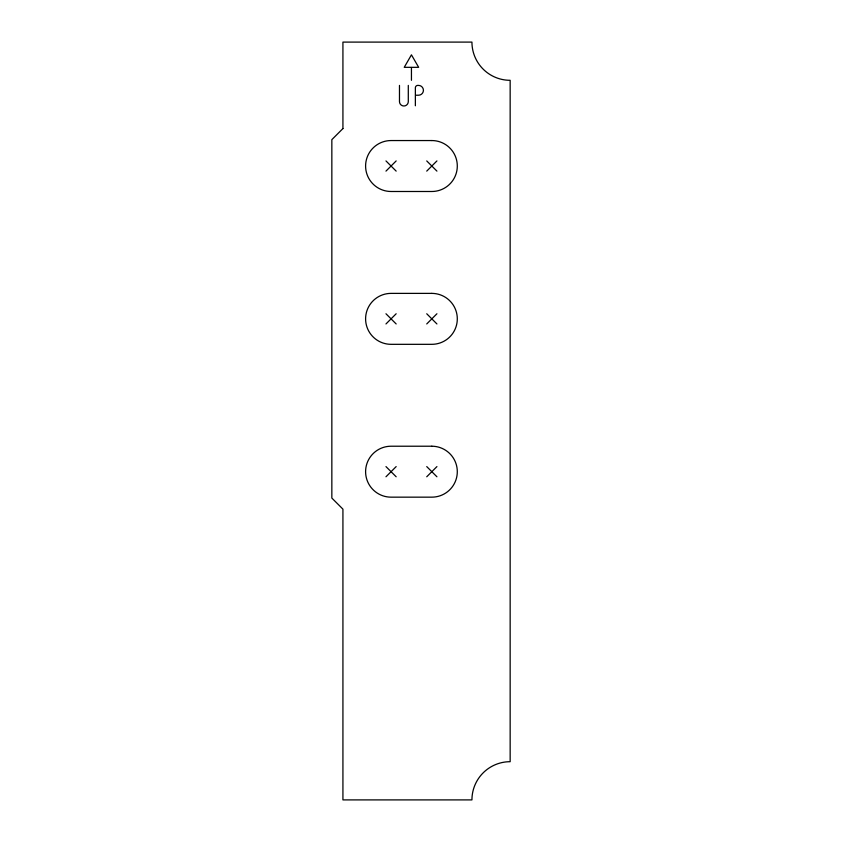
<?xml version="1.0" encoding="UTF-8"?>
<svg xmlns="http://www.w3.org/2000/svg" width="842" height="842" viewBox="0 0 842 842"><rect width="100%" height="100%" fill="white"/><g stroke="black" fill="none" stroke-linecap="round" stroke-linejoin="round"><path stroke-width="1.26" d="M385.973 171.115L396.161 160.927M426.736 171.115L436.924 160.927M385.973 323.949L396.161 313.761M426.736 323.949L436.924 313.761M385.973 476.782L396.161 466.594M426.736 476.782L436.924 466.594M410.938 67.328L404.234 67.328L411.443 54.835L418.663 67.328L411.443 67.328L411.443 80.306M415.874 95.22L418.506 95.22A4.915 4.915 0 0 0 423.421 90.315A4.915 4.915 0 0 0 418.506 85.4L417.758 85.4A2.389 2.389 0 0 0 415.369 87.789L415.369 105.776M426.736 160.927L436.924 171.115M385.973 160.927L396.161 171.115M426.736 313.761L436.924 323.949M385.973 313.761L396.161 323.949M426.736 466.594L436.924 476.782M385.973 466.594L396.161 476.782M408.296 85.4L408.296 101.598A4.41 4.41 0 0 1 403.886 105.997A4.41 4.41 0 0 1 399.476 101.598L399.476 85.4M342.926 128.563L331.843 139.646L331.843 498.064L342.926 509.147L342.926 799.9L471.941 799.9A38.206 38.206 0 0 1 510.157 761.694L510.157 80.306A38.206 38.206 0 0 1 471.941 42.1L342.926 42.1L342.926 128.563M431.83 140.551L391.067 140.551A25.47 25.47 0 0 0 365.596 166.021A25.47 25.47 0 0 0 391.067 191.492L431.83 191.492A25.47 25.47 0 0 0 457.301 166.021A25.47 25.47 0 0 0 431.83 140.551M431.83 293.384L391.067 293.384A25.47 25.47 0 0 0 365.596 318.855A25.47 25.47 0 0 0 391.067 344.325L431.83 344.325A25.47 25.47 0 0 0 457.301 318.855A25.47 25.47 0 0 0 431.83 293.384M431.83 446.218L391.067 446.218A25.47 25.47 0 0 0 365.596 471.688A25.47 25.47 0 0 0 391.067 497.159L431.83 497.159A25.47 25.47 0 0 0 457.301 471.688A25.47 25.47 0 0 0 431.83 446.218"/></g></svg>
